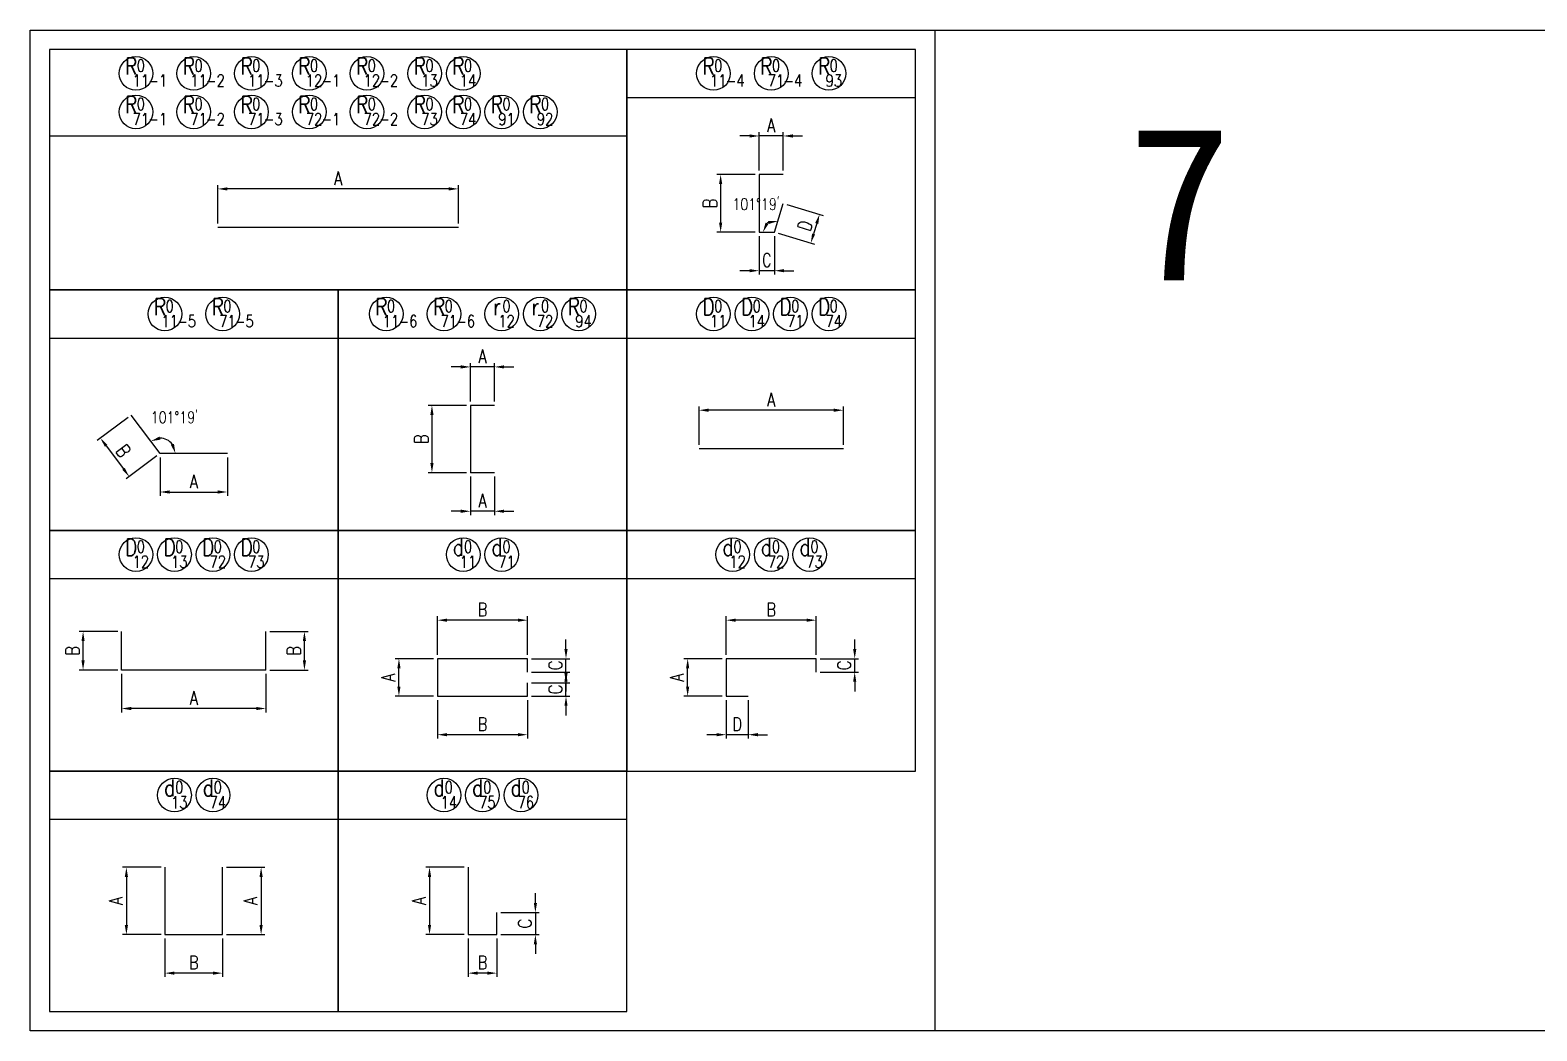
# Model space of a CAD drawing. Header units: millimetres. Extents: x -41433 to 131500, y -94900 to 39745.
# Drawn here: x 0 to 7828, y -14700 to -9500 of the extents above; entities that cross this region are included whole.
import ezdxf
from ezdxf.enums import TextEntityAlignment as Align

# ---------------------------------------------------------------- set-up
doc = ezdxf.new("R2010")
doc.units = ezdxf.units.MM
doc.header["$LTSCALE"] = 160
doc.header["$MEASUREMENT"] = 0
doc.layers.get('DEFPOINTS').update_dxf_attribs({"color": 53, "linetype": 'CONTINUOUS'})
for name, color, linetype in [('DIM', 6, 'CONTINUOUS'), ('DIM-L', 6, 'CONTINUOUS'), ('TEKKIN-C', 3, 'CONTINUOUS'), ('TEKKIN-S', 3, 'CONTINUOUS'), ('TEXT', 4, 'CONTINUOUS')]:
    doc.layers.add(name, color=color, linetype=linetype)
doc.styles.add('DIM-TEXT', font='ROMANS', dxfattribs={"width": 0.8, "bigfont": 'EXTFONT'})
doc.styles.add('MSゴシック', font='')
doc.styles.add('romans', font='romans.shx', dxfattribs={"bigfont": 'extfont.shx'})
doc.styles.get('MSゴシック').set_extended_font_data('MS Gothic')
doc.dimstyles.new('DIM20', dxfattribs={"dimscale": 20, "dimtxt": 3.5, "dimasz": 2.5, "dimexe": 1, "dimexo": 1, "dimgap": 1, "dimtad": 3, "dimdec": 1, "dimrnd": 1, "dimdsep": 46, "dimtxsty": 'DIM-TEXT', "dimcen": 0, "dimclrt": 4, "dimaunit": 1, "dimadec": 3, "dimazin": 2, "dimtfac": 1, "dimtdec": 1, "dimtix": 1, "dimtmove": 2, "dimatfit": 3, "dimfxl": 1, "dimtolj": 1, "dimtzin": 0, "dimlwd": -1, "dimlwe": -1, "dimarcsym": 0})

# ---------------------------------------------------------------- blocks, each defined once
blk = doc.blocks.new('*D1518')
at = {"layer": 'DEFPOINTS', "color": 0, "ltscale": 0.5, "transparency": 16777216}
for p in [(3475, -11475), (3475, -11675), (4225, -11675)]:
    blk.add_point(p, dxfattribs=at)
at = {"layer": 'DIM', "color": 0, "ltscale": 0.5, "transparency": 16777216}
for p, q in [((3475, -11655), (3475, -11455)), ((4175, -11475), (3525, -11475)), ((4225, -11655), (4225, -11455))]:
    blk.add_line(p, q, dxfattribs=at)
for points in [[(3525, -11466.7), (3525, -11483.3), (3475, -11475)], [(4175, -11466.7), (4175, -11483.3), (4225, -11475)]]:
    blk.add_solid(points, dxfattribs=at)
at = {"layer": 'DIM', "color": 4, "ltscale": 0.5, "transparency": 16777216, "insert": (3850, -11420), "char_height": 70, "attachment_point": 5, "style": 'DIM-TEXT'}
blk.add_mtext('\\A1;A', dxfattribs=at)
blk = doc.blocks.new('*D1519')
at = {"layer": 'DEFPOINTS', "color": 0, "ltscale": 0.5, "transparency": 16777216}
for p in [(3416, -12766), (3616, -12766), (3616, -12961)]:
    blk.add_point(p, dxfattribs=at)
at = {"layer": 'DIM', "color": 0, "ltscale": 0.5, "transparency": 16777216}
for p, q in [((3596, -12766), (3396, -12766)), ((3416, -12911), (3416, -12816)), ((3596, -12961), (3396, -12961))]:
    blk.add_line(p, q, dxfattribs=at)
for points in [[(3407.7, -12816), (3424.3, -12816), (3416, -12766)], [(3407.7, -12911), (3424.3, -12911), (3416, -12961)]]:
    blk.add_solid(points, dxfattribs=at)
at = {"layer": 'DIM', "color": 4, "ltscale": 0.5, "transparency": 16777216, "insert": (3361, -12863.5), "char_height": 70, "attachment_point": 5, "rotation": 90, "style": 'DIM-TEXT'}
blk.add_mtext('\\A1;A', dxfattribs=at)
blk = doc.blocks.new('*D1520')
at = {"layer": 'DEFPOINTS', "color": 0, "ltscale": 0.5, "transparency": 16777216}
for p in [(3616, -12566), (3616, -12766), (4084, -12766)]:
    blk.add_point(p, dxfattribs=at)
at = {"layer": 'DIM', "color": 0, "ltscale": 0.5, "transparency": 16777216}
for p, q in [((3616, -12746), (3616, -12546)), ((4034, -12566), (3666, -12566)), ((4084, -12746), (4084, -12546))]:
    blk.add_line(p, q, dxfattribs=at)
for points in [[(3666, -12557.7), (3666, -12574.3), (3616, -12566)], [(4034, -12557.7), (4034, -12574.3), (4084, -12566)]]:
    blk.add_solid(points, dxfattribs=at)
at = {"layer": 'DIM', "color": 4, "ltscale": 0.5, "transparency": 16777216, "insert": (3850, -12511), "char_height": 70, "attachment_point": 5, "style": 'DIM-TEXT'}
blk.add_mtext('\\A1;B', dxfattribs=at)
blk = doc.blocks.new('*D1521')
at = {"layer": 'DEFPOINTS', "color": 0, "ltscale": 0.5, "transparency": 16777216}
for p in [(3616, -12961), (3730.8, -12961), (3616, -13161)]:
    blk.add_point(p, dxfattribs=at)
at = {"layer": 'DIM', "color": 0, "ltscale": 0.5, "transparency": 16777216}
for p, q in [((3616, -12981), (3616, -13181)), ((3730.8, -12981), (3730.8, -13181)), ((3566, -13161), (3516, -13161)), ((3730.8, -13161), (3616, -13161)), ((3780.8, -13161), (3830.8, -13161))]:
    blk.add_line(p, q, dxfattribs=at)
for points in [[(3566, -13152.7), (3566, -13169.3), (3616, -13161)], [(3780.8, -13152.7), (3780.8, -13169.3), (3730.8, -13161)]]:
    blk.add_solid(points, dxfattribs=at)
at = {"layer": 'DIM', "color": 4, "ltscale": 0.5, "transparency": 16777216, "insert": (3673.4, -13106), "char_height": 70, "attachment_point": 5, "style": 'DIM-TEXT'}
blk.add_mtext('\\A1;D', dxfattribs=at)
blk = doc.blocks.new('*D1522')
at = {"layer": 'DEFPOINTS', "color": 0, "ltscale": 0.5, "transparency": 16777216}
for p in [(975, -10325), (975, -10525), (2225, -10525)]:
    blk.add_point(p, dxfattribs=at)
at = {"layer": 'DIM', "color": 0, "ltscale": 0.5, "transparency": 16777216}
for p, q in [((975, -10505), (975, -10305)), ((2175, -10325), (1025, -10325)), ((2225, -10505), (2225, -10305))]:
    blk.add_line(p, q, dxfattribs=at)
for points in [[(1025, -10316.7), (1025, -10333.3), (975, -10325)], [(2175, -10316.7), (2175, -10333.3), (2225, -10325)]]:
    blk.add_solid(points, dxfattribs=at)
at = {"layer": 'DIM', "color": 4, "ltscale": 0.5, "transparency": 16777216, "insert": (1600, -10270), "char_height": 70, "attachment_point": 5, "style": 'DIM-TEXT'}
blk.add_mtext('\\A1;A', dxfattribs=at)
blk = doc.blocks.new('*D1523')
at = {"layer": 'DEFPOINTS', "color": 0, "transparency": 16777216}
for p in [(3912.5, -10400), (3867.2, -10550), (4055.9, -10607)]:
    blk.add_point(p, dxfattribs=at)
at = {"layer": 'DIM', "color": 0, "transparency": 16777216}
for p, q in [((3931.6, -10405.8), (4120.3, -10462.7)), ((3886.4, -10555.8), (4075, -10612.7)), ((4086.7, -10504.8), (4070.3, -10559.1))]:
    blk.add_line(p, q, dxfattribs=at)
for points in [[(4078.8, -10502.4), (4094.7, -10507.2), (4101.2, -10457)], [(4062.4, -10556.7), (4078.3, -10561.5), (4055.9, -10607)]]:
    blk.add_solid(points, dxfattribs=at)
at = {"layer": 'DIM', "color": 4, "transparency": 16777216, "insert": (4025.9, -10516.1), "char_height": 70, "attachment_point": 5, "rotation": 73.20147, "style": 'DIM-TEXT'}
blk.add_mtext('\\A1;D', dxfattribs=at)
blk = doc.blocks.new('*D1524')
at = {"layer": 'DEFPOINTS', "color": 0, "transparency": 16777216}
for p in [(3787.5, -10550), (3867.2, -10550), (3787.5, -10750)]:
    blk.add_point(p, dxfattribs=at)
at = {"layer": 'DIM', "color": 0, "transparency": 16777216}
for p, q in [((3787.5, -10570), (3787.5, -10770)), ((3867.2, -10570), (3867.2, -10770)), ((3737.5, -10750), (3687.5, -10750)), ((3867.2, -10750), (3787.5, -10750)), ((3917.2, -10750), (3967.2, -10750))]:
    blk.add_line(p, q, dxfattribs=at)
for points in [[(3737.5, -10741.7), (3737.5, -10758.3), (3787.5, -10750)], [(3917.2, -10741.7), (3917.2, -10758.3), (3867.2, -10750)]]:
    blk.add_solid(points, dxfattribs=at)
at = {"layer": 'DIM', "color": 4, "transparency": 16777216, "insert": (3827.4, -10695), "char_height": 70, "attachment_point": 5, "style": 'DIM-TEXT'}
blk.add_mtext('\\A1;C', dxfattribs=at)
blk = doc.blocks.new('*D1525')
at = {"layer": 'DEFPOINTS', "color": 0, "transparency": 16777216}
for p in [(3787.5, -10250), (3587.5, -10550), (3787.5, -10550)]:
    blk.add_point(p, dxfattribs=at)
at = {"layer": 'DIM', "color": 0, "transparency": 16777216}
for p, q in [((3767.5, -10250), (3567.5, -10250)), ((3587.5, -10300), (3587.5, -10500)), ((3767.5, -10550), (3567.5, -10550))]:
    blk.add_line(p, q, dxfattribs=at)
for points in [[(3579.2, -10300), (3595.8, -10300), (3587.5, -10250)], [(3579.2, -10500), (3595.8, -10500), (3587.5, -10550)]]:
    blk.add_solid(points, dxfattribs=at)
at = {"layer": 'DIM', "color": 4, "transparency": 16777216, "insert": (3532.5, -10400), "char_height": 70, "attachment_point": 5, "rotation": 90, "style": 'DIM-TEXT'}
blk.add_mtext('\\A1;B', dxfattribs=at)
blk = doc.blocks.new('*D1526')
at = {"layer": 'DEFPOINTS', "color": 0, "transparency": 16777216}
for p in [(3787.5, -10050), (3787.5, -10250), (3912.5, -10250)]:
    blk.add_point(p, dxfattribs=at)
at = {"layer": 'DIM', "color": 0, "transparency": 16777216}
for p, q in [((3737.5, -10050), (3687.5, -10050)), ((3787.5, -10230), (3787.5, -10030)), ((3912.5, -10050), (3787.5, -10050)), ((3912.5, -10230), (3912.5, -10030)), ((3962.5, -10050), (4012.5, -10050))]:
    blk.add_line(p, q, dxfattribs=at)
for points in [[(3737.5, -10041.7), (3737.5, -10058.3), (3787.5, -10050)], [(3962.5, -10041.7), (3962.5, -10058.3), (3912.5, -10050)]]:
    blk.add_solid(points, dxfattribs=at)
at = {"layer": 'DIM', "color": 4, "transparency": 16777216, "insert": (3850, -9995), "char_height": 70, "attachment_point": 5, "style": 'DIM-TEXT'}
blk.add_mtext('\\A1;A', dxfattribs=at)
blk = doc.blocks.new('*D1527')
at = {"layer": 'DEFPOINTS', "color": 0, "transparency": 16777216}
for p in [(525, -11500), (675, -11700), (515, -11820)]:
    blk.add_point(p, dxfattribs=at)
at = {"layer": 'DIM', "color": 0, "transparency": 16777216}
for p, q in [((509, -11512), (349, -11632)), ((395, -11660), (485, -11780)), ((659, -11712), (499, -11832))]:
    blk.add_line(p, q, dxfattribs=at)
for points in [[(401.7, -11655), (388.3, -11665), (365, -11620)], [(491.7, -11775), (478.3, -11785), (515, -11820)]]:
    blk.add_solid(points, dxfattribs=at)
at = {"layer": 'DIM', "color": 4, "transparency": 16777216, "insert": (484, -11687), "char_height": 70, "attachment_point": 5, "rotation": 306.8699, "style": 'DIM-TEXT'}
blk.add_mtext('\\A1;B', dxfattribs=at)
blk = doc.blocks.new('*D1528')
at = {"layer": 'DEFPOINTS', "color": 0, "transparency": 16777216}
for p in [(675, -11700), (1025, -11700), (1025, -11900)]:
    blk.add_point(p, dxfattribs=at)
at = {"layer": 'DIM', "color": 0, "transparency": 16777216}
for p, q in [((675, -11720), (675, -11920)), ((1025, -11720), (1025, -11920)), ((725, -11900), (975, -11900))]:
    blk.add_line(p, q, dxfattribs=at)
for points in [[(725, -11891.7), (725, -11908.3), (675, -11900)], [(975, -11891.7), (975, -11908.3), (1025, -11900)]]:
    blk.add_solid(points, dxfattribs=at)
at = {"layer": 'DIM', "color": 4, "transparency": 16777216, "insert": (850, -11845), "char_height": 70, "attachment_point": 5, "style": 'DIM-TEXT'}
blk.add_mtext('\\A1;A', dxfattribs=at)
blk = doc.blocks.new('*D1529')
at = {"layer": 'DEFPOINTS', "color": 0, "transparency": 16777216}
for p in [(2287.5, -11450), (2087.5, -11800), (2287.5, -11800)]:
    blk.add_point(p, dxfattribs=at)
at = {"layer": 'DIM', "color": 0, "transparency": 16777216}
for p, q in [((2267.5, -11450), (2067.5, -11450)), ((2087.5, -11500), (2087.5, -11750)), ((2267.5, -11800), (2067.5, -11800))]:
    blk.add_line(p, q, dxfattribs=at)
for points in [[(2079.2, -11500), (2095.8, -11500), (2087.5, -11450)], [(2079.2, -11750), (2095.8, -11750), (2087.5, -11800)]]:
    blk.add_solid(points, dxfattribs=at)
at = {"layer": 'DIM', "color": 4, "transparency": 16777216, "insert": (2032.5, -11625), "char_height": 70, "attachment_point": 5, "rotation": 90, "style": 'DIM-TEXT'}
blk.add_mtext('\\A1;B', dxfattribs=at)
blk = doc.blocks.new('*D1530')
at = {"layer": 'DEFPOINTS', "color": 0, "transparency": 16777216}
for p in [(2287.5, -11250), (2287.5, -11450), (2412.5, -11450)]:
    blk.add_point(p, dxfattribs=at)
at = {"layer": 'DIM', "color": 0, "transparency": 16777216}
for p, q in [((2237.5, -11250), (2187.5, -11250)), ((2287.5, -11430), (2287.5, -11230)), ((2412.5, -11250), (2287.5, -11250)), ((2412.5, -11430), (2412.5, -11230)), ((2462.5, -11250), (2512.5, -11250))]:
    blk.add_line(p, q, dxfattribs=at)
for points in [[(2237.5, -11241.7), (2237.5, -11258.3), (2287.5, -11250)], [(2462.5, -11241.7), (2462.5, -11258.3), (2412.5, -11250)]]:
    blk.add_solid(points, dxfattribs=at)
at = {"layer": 'DIM', "color": 4, "transparency": 16777216, "insert": (2350, -11195), "char_height": 70, "attachment_point": 5, "style": 'DIM-TEXT'}
blk.add_mtext('\\A1;A', dxfattribs=at)
blk = doc.blocks.new('*D1531')
at = {"layer": 'DEFPOINTS', "color": 0, "transparency": 16777216}
for p in [(2287.5, -11800), (2412.5, -11800), (2287.5, -12000)]:
    blk.add_point(p, dxfattribs=at)
at = {"layer": 'DIM', "color": 0, "transparency": 16777216}
for p, q in [((2287.5, -11820), (2287.5, -12020)), ((2412.5, -11820), (2412.5, -12020)), ((2237.5, -12000), (2187.5, -12000)), ((2412.5, -12000), (2287.5, -12000)), ((2462.5, -12000), (2512.5, -12000))]:
    blk.add_line(p, q, dxfattribs=at)
for points in [[(2237.5, -11991.7), (2237.5, -12008.3), (2287.5, -12000)], [(2462.5, -11991.7), (2462.5, -12008.3), (2412.5, -12000)]]:
    blk.add_solid(points, dxfattribs=at)
at = {"layer": 'DIM', "color": 4, "transparency": 16777216, "insert": (2350, -11945), "char_height": 70, "attachment_point": 5, "style": 'DIM-TEXT'}
blk.add_mtext('\\A1;A', dxfattribs=at)
blk = doc.blocks.new('*D1532')
at = {"layer": 'DEFPOINTS', "color": 0, "ltscale": 0.5, "transparency": 16777216}
for p in [(475, -12825), (1225, -12825), (475, -13025)]:
    blk.add_point(p, dxfattribs=at)
at = {"layer": 'DIM', "color": 0, "ltscale": 0.5, "transparency": 16777216}
for p, q in [((475, -12845), (475, -13045)), ((1225, -12845), (1225, -13045)), ((1175, -13025), (525, -13025))]:
    blk.add_line(p, q, dxfattribs=at)
for points in [[(525, -13016.7), (525, -13033.3), (475, -13025)], [(1175, -13016.7), (1175, -13033.3), (1225, -13025)]]:
    blk.add_solid(points, dxfattribs=at)
at = {"layer": 'DIM', "color": 4, "ltscale": 0.5, "transparency": 16777216, "insert": (850, -12970), "char_height": 70, "attachment_point": 5, "style": 'DIM-TEXT'}
blk.add_mtext('\\A1;A', dxfattribs=at)
blk = doc.blocks.new('*D1533')
at = {"layer": 'DEFPOINTS', "color": 0, "transparency": 16777216}
for p in [(275, -12625), (475, -12625), (475, -12825)]:
    blk.add_point(p, dxfattribs=at)
at = {"layer": 'DIM', "color": 0, "transparency": 16777216}
for p, q in [((455, -12625), (255, -12625)), ((275, -12775), (275, -12675)), ((455, -12825), (255, -12825))]:
    blk.add_line(p, q, dxfattribs=at)
for points in [[(266.7, -12675), (283.3, -12675), (275, -12625)], [(266.7, -12775), (283.3, -12775), (275, -12825)]]:
    blk.add_solid(points, dxfattribs=at)
at = {"layer": 'DIM', "color": 4, "transparency": 16777216, "insert": (220, -12725), "char_height": 70, "attachment_point": 5, "rotation": 90, "style": 'DIM-TEXT'}
blk.add_mtext('\\A1;B', dxfattribs=at)
blk = doc.blocks.new('*D1534')
at = {"layer": 'DEFPOINTS', "color": 0, "transparency": 16777216}
for p in [(1225, -12625), (1425, -12625), (1225, -12825)]:
    blk.add_point(p, dxfattribs=at)
at = {"layer": 'DIM', "color": 0, "transparency": 16777216}
for p, q in [((1245, -12625), (1445, -12625)), ((1425, -12775), (1425, -12675)), ((1245, -12825), (1445, -12825))]:
    blk.add_line(p, q, dxfattribs=at)
for points in [[(1416.7, -12675), (1433.3, -12675), (1425, -12625)], [(1416.7, -12775), (1433.3, -12775), (1425, -12825)]]:
    blk.add_solid(points, dxfattribs=at)
at = {"layer": 'DIM', "color": 4, "transparency": 16777216, "insert": (1370, -12725), "char_height": 70, "attachment_point": 5, "rotation": 90, "style": 'DIM-TEXT'}
blk.add_mtext('\\A1;B', dxfattribs=at)
blk = doc.blocks.new('*D1535')
at = {"layer": 'DEFPOINTS', "color": 0, "ltscale": 0.5, "transparency": 16777216}
for p in [(700, -14200), (1000, -14200), (700, -14400)]:
    blk.add_point(p, dxfattribs=at)
at = {"layer": 'DIM', "color": 0, "ltscale": 0.5, "transparency": 16777216}
for p, q in [((700, -14220), (700, -14420)), ((1000, -14220), (1000, -14420)), ((950, -14400), (750, -14400))]:
    blk.add_line(p, q, dxfattribs=at)
for points in [[(750, -14391.7), (750, -14408.3), (700, -14400)], [(950, -14391.7), (950, -14408.3), (1000, -14400)]]:
    blk.add_solid(points, dxfattribs=at)
at = {"layer": 'DIM', "color": 4, "ltscale": 0.5, "transparency": 16777216, "insert": (850, -14345), "char_height": 70, "attachment_point": 5, "style": 'DIM-TEXT'}
blk.add_mtext('\\A1;B', dxfattribs=at)
blk = doc.blocks.new('*D1536')
at = {"layer": 'DEFPOINTS', "color": 0, "ltscale": 0.5, "transparency": 16777216}
for p in [(700, -13850), (500, -14200), (700, -14200)]:
    blk.add_point(p, dxfattribs=at)
at = {"layer": 'DIM', "color": 0, "ltscale": 0.5, "transparency": 16777216}
for p, q in [((680, -13850), (480, -13850)), ((500, -13900), (500, -14150)), ((680, -14200), (480, -14200))]:
    blk.add_line(p, q, dxfattribs=at)
for points in [[(491.7, -13900), (508.3, -13900), (500, -13850)], [(491.7, -14150), (508.3, -14150), (500, -14200)]]:
    blk.add_solid(points, dxfattribs=at)
at = {"layer": 'DIM', "color": 4, "ltscale": 0.5, "transparency": 16777216, "insert": (445, -14025), "char_height": 70, "attachment_point": 5, "rotation": 90, "style": 'DIM-TEXT'}
blk.add_mtext('\\A1;A', dxfattribs=at)
blk = doc.blocks.new('*D1537')
at = {"layer": 'DEFPOINTS', "color": 0, "ltscale": 0.5, "transparency": 16777216}
for p in [(1000, -13850), (1000, -14200), (1200, -14200)]:
    blk.add_point(p, dxfattribs=at)
at = {"layer": 'DIM', "color": 0, "ltscale": 0.5, "transparency": 16777216}
for p, q in [((1020, -13850), (1220, -13850)), ((1200, -13900), (1200, -14150)), ((1020, -14200), (1220, -14200))]:
    blk.add_line(p, q, dxfattribs=at)
for points in [[(1191.7, -13900), (1208.3, -13900), (1200, -13850)], [(1191.7, -14150), (1208.3, -14150), (1200, -14200)]]:
    blk.add_solid(points, dxfattribs=at)
at = {"layer": 'DIM', "color": 4, "ltscale": 0.5, "transparency": 16777216, "insert": (1145, -14025), "char_height": 70, "attachment_point": 5, "rotation": 90, "style": 'DIM-TEXT'}
blk.add_mtext('\\A1;A', dxfattribs=at)
blk = doc.blocks.new('*D1538')
at = {"layer": 'DEFPOINTS', "color": 0, "ltscale": 0.5, "transparency": 16777216}
for p in [(2275, -14200), (2425, -14200), (2275, -14400)]:
    blk.add_point(p, dxfattribs=at)
at = {"layer": 'DIM', "color": 0, "ltscale": 0.5, "transparency": 16777216}
for p, q in [((2275, -14220), (2275, -14420)), ((2425, -14220), (2425, -14420)), ((2375, -14400), (2325, -14400))]:
    blk.add_line(p, q, dxfattribs=at)
for points in [[(2325, -14391.7), (2325, -14408.3), (2275, -14400)], [(2375, -14391.7), (2375, -14408.3), (2425, -14400)]]:
    blk.add_solid(points, dxfattribs=at)
at = {"layer": 'DIM', "color": 4, "ltscale": 0.5, "transparency": 16777216, "insert": (2350, -14345), "char_height": 70, "attachment_point": 5, "style": 'DIM-TEXT'}
blk.add_mtext('\\A1;B', dxfattribs=at)
blk = doc.blocks.new('*D1539')
at = {"layer": 'DEFPOINTS', "color": 0, "ltscale": 0.5, "transparency": 16777216}
for p in [(2275, -13850), (2075, -14200), (2275, -14200)]:
    blk.add_point(p, dxfattribs=at)
at = {"layer": 'DIM', "color": 0, "ltscale": 0.5, "transparency": 16777216}
for p, q in [((2255, -13850), (2055, -13850)), ((2075, -13900), (2075, -14150)), ((2255, -14200), (2055, -14200))]:
    blk.add_line(p, q, dxfattribs=at)
for points in [[(2066.7, -13900), (2083.3, -13900), (2075, -13850)], [(2066.7, -14150), (2083.3, -14150), (2075, -14200)]]:
    blk.add_solid(points, dxfattribs=at)
at = {"layer": 'DIM', "color": 4, "ltscale": 0.5, "transparency": 16777216, "insert": (2020, -14025), "char_height": 70, "attachment_point": 5, "rotation": 90, "style": 'DIM-TEXT'}
blk.add_mtext('\\A1;A', dxfattribs=at)
blk = doc.blocks.new('*D1540')
at = {"layer": 'DEFPOINTS', "color": 0, "ltscale": 0.5, "transparency": 16777216}
for p in [(2425, -14085.2), (2425, -14200), (2625, -14200)]:
    blk.add_point(p, dxfattribs=at)
at = {"layer": 'DIM', "color": 0, "ltscale": 0.5, "transparency": 16777216}
for p, q in [((2625, -14035.2), (2625, -13985.2)), ((2445, -14085.2), (2645, -14085.2)), ((2625, -14085.2), (2625, -14200)), ((2445, -14200), (2645, -14200)), ((2625, -14250), (2625, -14300))]:
    blk.add_line(p, q, dxfattribs=at)
for points in [[(2616.7, -14035.2), (2633.3, -14035.2), (2625, -14085.2)], [(2616.7, -14250), (2633.3, -14250), (2625, -14200)]]:
    blk.add_solid(points, dxfattribs=at)
at = {"layer": 'DIM', "color": 4, "ltscale": 0.5, "transparency": 16777216, "insert": (2570, -14142.6), "char_height": 70, "attachment_point": 5, "rotation": 90, "style": 'DIM-TEXT'}
blk.add_mtext('\\A1;C', dxfattribs=at)
blk = doc.blocks.new('*D1541')
at = {"layer": 'DEFPOINTS', "color": 0, "ltscale": 0.5, "transparency": 16777216}
for p in [(1916, -12766), (2116, -12766), (2116, -12961)]:
    blk.add_point(p, dxfattribs=at)
at = {"layer": 'DIM', "color": 0, "ltscale": 0.5, "transparency": 16777216}
for p, q in [((2096, -12766), (1896, -12766)), ((1916, -12911), (1916, -12816)), ((2096, -12961), (1896, -12961))]:
    blk.add_line(p, q, dxfattribs=at)
for points in [[(1907.7, -12816), (1924.3, -12816), (1916, -12766)], [(1907.7, -12911), (1924.3, -12911), (1916, -12961)]]:
    blk.add_solid(points, dxfattribs=at)
at = {"layer": 'DIM', "color": 4, "ltscale": 0.5, "transparency": 16777216, "insert": (1861, -12863.5), "char_height": 70, "attachment_point": 5, "rotation": 90, "style": 'DIM-TEXT'}
blk.add_mtext('\\A1;A', dxfattribs=at)
blk = doc.blocks.new('*D1542')
at = {"layer": 'DEFPOINTS', "color": 0, "ltscale": 0.5, "transparency": 16777216}
for p in [(2116, -12566), (2116, -12766), (2584, -12766)]:
    blk.add_point(p, dxfattribs=at)
at = {"layer": 'DIM', "color": 0, "ltscale": 0.5, "transparency": 16777216}
for p, q in [((2116, -12746), (2116, -12546)), ((2534, -12566), (2166, -12566)), ((2584, -12746), (2584, -12546))]:
    blk.add_line(p, q, dxfattribs=at)
for points in [[(2166, -12557.7), (2166, -12574.3), (2116, -12566)], [(2534, -12557.7), (2534, -12574.3), (2584, -12566)]]:
    blk.add_solid(points, dxfattribs=at)
at = {"layer": 'DIM', "color": 4, "ltscale": 0.5, "transparency": 16777216, "insert": (2350, -12511), "char_height": 70, "attachment_point": 5, "style": 'DIM-TEXT'}
blk.add_mtext('\\A1;B', dxfattribs=at)
blk = doc.blocks.new('*D1543')
at = {"layer": 'DEFPOINTS', "color": 0, "ltscale": 0.5, "transparency": 16777216}
for p in [(2116, -12961), (2584, -12961), (2116, -13161)]:
    blk.add_point(p, dxfattribs=at)
at = {"layer": 'DIM', "color": 0, "ltscale": 0.5, "transparency": 16777216}
for p, q in [((2116, -12981), (2116, -13181)), ((2584, -12981), (2584, -13181)), ((2534, -13161), (2166, -13161))]:
    blk.add_line(p, q, dxfattribs=at)
for points in [[(2166, -13152.7), (2166, -13169.3), (2116, -13161)], [(2534, -13152.7), (2534, -13169.3), (2584, -13161)]]:
    blk.add_solid(points, dxfattribs=at)
at = {"layer": 'DIM', "color": 4, "ltscale": 0.5, "transparency": 16777216, "insert": (2350, -13106), "char_height": 70, "attachment_point": 5, "style": 'DIM-TEXT'}
blk.add_mtext('\\A1;B', dxfattribs=at)
blk = doc.blocks.new('*D1544')
at = {"layer": 'DEFPOINTS', "color": 0, "ltscale": 0.5, "transparency": 16777216}
for p in [(2584, -12766), (2584, -12836), (2784, -12766)]:
    blk.add_point(p, dxfattribs=at)
at = {"layer": 'DIM', "color": 0, "ltscale": 0.5, "transparency": 16777216}
for p, q in [((2784, -12716), (2784, -12666)), ((2604, -12766), (2804, -12766)), ((2604, -12836), (2804, -12836)), ((2784, -12836), (2784, -12766)), ((2784, -12886), (2784, -12936))]:
    blk.add_line(p, q, dxfattribs=at)
for points in [[(2775.7, -12716), (2792.3, -12716), (2784, -12766)], [(2775.7, -12886), (2792.3, -12886), (2784, -12836)]]:
    blk.add_solid(points, dxfattribs=at)
at = {"layer": 'DIM', "color": 4, "ltscale": 0.5, "transparency": 16777216, "insert": (2729, -12801), "char_height": 70, "attachment_point": 5, "rotation": 90, "style": 'DIM-TEXT'}
blk.add_mtext('\\A1;C', dxfattribs=at)
blk = doc.blocks.new('*D1545')
at = {"layer": 'DEFPOINTS', "color": 0, "ltscale": 0.5, "transparency": 16777216}
for p in [(2584, -12891), (2784, -12891), (2584, -12961)]:
    blk.add_point(p, dxfattribs=at)
at = {"layer": 'DIM', "color": 0, "ltscale": 0.5, "transparency": 16777216}
for p, q in [((2784, -12841), (2784, -12791)), ((2604, -12891), (2804, -12891)), ((2784, -12961), (2784, -12891)), ((2604, -12961), (2804, -12961)), ((2784, -13011), (2784, -13061))]:
    blk.add_line(p, q, dxfattribs=at)
for points in [[(2775.7, -12841), (2792.3, -12841), (2784, -12891)], [(2775.7, -13011), (2792.3, -13011), (2784, -12961)]]:
    blk.add_solid(points, dxfattribs=at)
at = {"layer": 'DIM', "color": 4, "ltscale": 0.5, "transparency": 16777216, "insert": (2729, -12926), "char_height": 70, "attachment_point": 5, "rotation": 90, "style": 'DIM-TEXT'}
blk.add_mtext('\\A1;C', dxfattribs=at)
blk = doc.blocks.new('*D1546')
at = {"layer": 'DEFPOINTS', "color": 0, "ltscale": 0.5, "transparency": 16777216}
for p in [(4084, -12766), (4084, -12836), (4284, -12766)]:
    blk.add_point(p, dxfattribs=at)
at = {"layer": 'DIM', "color": 0, "ltscale": 0.5, "transparency": 16777216}
for p, q in [((4284, -12716), (4284, -12666)), ((4104, -12766), (4304, -12766)), ((4104, -12836), (4304, -12836)), ((4284, -12836), (4284, -12766)), ((4284, -12886), (4284, -12936))]:
    blk.add_line(p, q, dxfattribs=at)
for points in [[(4275.7, -12716), (4292.3, -12716), (4284, -12766)], [(4275.7, -12886), (4292.3, -12886), (4284, -12836)]]:
    blk.add_solid(points, dxfattribs=at)
at = {"layer": 'DIM', "color": 4, "ltscale": 0.5, "transparency": 16777216, "insert": (4229, -12801), "char_height": 70, "attachment_point": 5, "rotation": 90, "style": 'DIM-TEXT'}
blk.add_mtext('\\A1;C', dxfattribs=at)
blk = doc.blocks.new('*D1547')
at = {"layer": 'DEFPOINTS', "color": 0, "transparency": 16777216}
for p in [(3912.5, -10400), (3787.2, -10550), (3818.4, -10515.1), (3867.2, -10550), (3867.2, -10550)]:
    blk.add_point(p, dxfattribs=at)
at = {"layer": 'DIM', "color": 0, "transparency": 16777216}
blk.add_arc((3867.2, -10550), 60, 122.45011, 130.75136, dxfattribs=at)
for points in [[(3835.6, -10508), (3820.5, -10501.1), (3807.2, -10550)], [(3833.9, -10491.1), (3836.2, -10507.6), (3884.6, -10492.6)]]:
    blk.add_solid(points, dxfattribs=at)
at = {"layer": 'DIM', "color": 4, "transparency": 16777216, "insert": (3770.7, -10404.2), "char_height": 60, "attachment_point": 5, "style": 'DIM-TEXT'}
blk.add_mtext('\\A1;101°19’', dxfattribs=at)
blk = doc.blocks.new('*D1548')
at = {"layer": 'DEFPOINTS', "color": 0, "transparency": 16777216}
for p in [(525, -11500), (734.2, -11646.2), (675, -11700), (675, -11700), (1025, -11700)]:
    blk.add_point(p, dxfattribs=at)
at = {"layer": 'DIM', "color": 0, "transparency": 16777216}
blk.add_arc((675, -11700), 80, 36.41991, 90.44998, dxfattribs=at)
for points in [[(677, -11627.9), (671.7, -11612.1), (627, -11636)], [(747.3, -11649.9), (731.5, -11655.1), (755, -11700)]]:
    blk.add_solid(points, dxfattribs=at)
at = {"layer": 'DIM', "color": 4, "transparency": 16777216, "insert": (748.9, -11512.1), "char_height": 60, "attachment_point": 5, "style": 'DIM-TEXT'}
blk.add_mtext('\\A1;101°19’', dxfattribs=at)

msp = doc.modelspace()

# ---------------------------------------------------------------- linework, layer by layer
at = {"layer": 'DEFPOINTS', "ltscale": 0.5, "flags": 128}
for points in [[(4700, -9500), (4700, -14700), (0, -14700), (0, -9500)], [(0, -9500), (17200, -9500), (17200, -14700), (0, -14700)]]:
    msp.add_lwpolyline(points, close=True, dxfattribs=at)
at = {"layer": 'DIM-L', "ltscale": 0.5}
for p, q in [((3100, -9850), (4600, -9850)), ((100, -10050), (3100, -10050)), ((100, -11100), (1600, -11100)), ((1600, -11100), (3100, -11100)), ((3100, -11100), (4600, -11100)), ((100, -12350), (1600, -12350)), ((1600, -12350), (3100, -12350)), ((3100, -12350), (4600, -12350)), ((100, -13600), (1600, -13600)), ((1600, -13600), (3100, -13600))]:
    msp.add_line(p, q, dxfattribs=at)
at = {"layer": 'DIM-L', "ltscale": 0.5, "flags": 128}
for points in [[(3100, -10850), (3100, -9600), (100, -9600), (100, -10850)], [(4600, -10850), (4600, -9600), (3100, -9600), (3100, -10850)], [(1600, -12100), (1600, -10850), (100, -10850), (100, -12100)], [(3100, -12100), (3100, -10850), (1600, -10850), (1600, -12100)], [(4600, -12100), (4600, -10850), (3100, -10850), (3100, -12100)], [(1600, -13350), (1600, -12100), (100, -12100), (100, -13350)], [(3100, -13350), (3100, -12100), (1600, -12100), (1600, -13350)], [(4600, -13350), (4600, -12100), (3100, -12100), (3100, -13350)], [(1600, -14600), (1600, -13350), (100, -13350), (100, -14600)], [(3100, -14600), (3100, -13350), (1600, -13350), (1600, -14600)]]:
    msp.add_lwpolyline(points, close=True, dxfattribs=at)
at = {"layer": 'DIM-L', "ltscale": 0.5}
for centre in [(550, -9725), (850, -9725), (1150, -9725), (1450, -9725), (1750, -9725), (2050, -9725), (2250, -9725), (3550, -9725), (3850, -9725), (4150, -9725), (550, -9925), (850, -9925), (1150, -9925), (1450, -9925), (1750, -9925), (2050, -9925), (2250, -9925), (2450, -9925), (2650, -9925), (700, -10975), (1000, -10975), (1850, -10975), (2150, -10975), (2450, -10975), (2650, -10975), (2850, -10975), (3550, -10975), (3750, -10975), (3950, -10975), (4150, -10975), (550, -12225), (750, -12225), (950, -12225), (1150, -12225), (2250, -12225), (2450, -12225), (3650, -12225), (3850, -12225), (4050, -12225), (750, -13475), (950, -13475), (2150, -13475), (2350, -13475), (2550, -13475)]:
    msp.add_circle(centre, 87.5, dxfattribs=at)
at = {"layer": 'TEKKIN-C', "ltscale": 0.5}
for p, q in [((3912.5, -10250), (3787.5, -10250)), ((3787.5, -10250), (3787.5, -10550)), ((3867.22, -10550), (3912.5, -10400)), ((2225, -10525), (975, -10525)), ((3787.5, -10550), (3867.22, -10550)), ((675, -11700), (525, -11500)), ((2412.5, -11450), (2287.5, -11450)), ((2287.5, -11450), (2287.5, -11800)), ((1025, -11700), (675, -11700)), ((4225, -11675), (3475, -11675)), ((2412.5, -11800), (2287.5, -11800)), ((475, -12825), (475, -12625)), ((1225, -12825), (1225, -12625)), ((1225, -12825), (475, -12825))]:
    msp.add_line(p, q, dxfattribs=at)
at = {"layer": 'TEKKIN-C', "ltscale": 0.8}
for p, q in [((2584, -12836), (2584, -12766)), ((4084, -12836), (4084, -12766)), ((2584, -12961), (2584, -12891))]:
    msp.add_line(p, q, dxfattribs=at)
at = {"layer": 'TEKKIN-S', "ltscale": 0.5}
for p, q in [((2584, -12766), (2116, -12766)), ((2116, -12766), (2116, -12961)), ((4084, -12766), (3616, -12766)), ((3616, -12766), (3616, -12961)), ((2116, -12961), (2584, -12961)), ((3616, -12961), (3730.75, -12961)), ((700, -13850), (700, -14200)), ((1000, -14200), (1000, -13850)), ((2275, -13850), (2275, -14200)), ((2425, -14200), (2425, -14085.25)), ((700, -14200), (1000, -14200)), ((2275, -14200), (2425, -14200))]:
    msp.add_line(p, q, dxfattribs=at)

# ---------------------------------------------------------------- texts
at = {"layer": 'DEFPOINTS', "ltscale": 0.5, "style": 'romans', "width": 0.8}
for p in [(575, -9684.37), (875, -9684.37), (1175, -9684.37), (1475, -9684.37), (1775, -9684.37), (2075, -9684.37), (2275, -9684.37), (3575, -9684.37), (3875, -9684.37), (4175, -9684.37), (575, -9884.37), (875, -9884.37), (1175, -9884.37), (1475, -9884.37), (1775, -9884.37), (2075, -9884.37), (2275, -9884.37), (2475, -9884.37), (2675, -9884.37), (725, -10934.37), (1025, -10934.37), (1875, -10934.37), (2175, -10934.37), (2475, -10934.37), (2675, -10934.37), (2875, -10934.37), (3575, -10934.37), (3775, -10934.37), (3975, -10934.37), (4175, -10934.37), (575, -12184.37), (775, -12184.37), (975, -12184.37), (1175, -12184.37), (2275, -12184.37), (2475, -12184.37), (3675, -12184.37), (3875, -12184.37), (4075, -12184.37), (775, -13434.37), (975, -13434.37), (2175, -13434.37), (2375, -13434.37), (2575, -13434.37)]:
    msp.add_text('0', height=62.5, rotation=0.000107, dxfattribs=at).set_placement(p, align=Align.MIDDLE)
at = {"layer": 'DEFPOINTS', "style": 'MSゴシック'}
msp.add_text('7', height=800, dxfattribs=at).set_placement((5700, -10800))
at = {"layer": 'TEXT', "ltscale": 0.5, "style": 'romans', "width": 0.8}
for s, height, p in [('R', 87.5, (525, -9687.5)), ('R', 87.5, (825, -9687.5)), ('R', 87.5, (1125, -9687.5)), ('R', 87.5, (1425, -9687.5)), ('R', 87.5, (1725, -9687.5)), ('R', 87.5, (2025, -9687.5)), ('R', 87.5, (2225, -9687.5)), ('R', 87.5, (3525, -9687.5)), ('R', 87.5, (3825, -9687.5)), ('R', 87.5, (4125, -9687.5)), ('11', 62.5, (575, -9762.5)), ('11', 62.5, (875, -9762.5)), ('11', 62.5, (1175, -9762.5)), ('12', 62.5, (1475, -9762.5)), ('12', 62.5, (1775, -9762.5)), ('13', 62.5, (2075, -9762.5)), ('14', 62.5, (2275, -9762.5)), ('11', 62.5, (3575, -9762.5)), ('71', 62.5, (3875, -9762.5)), ('93', 62.5, (4175, -9762.5)), ('R', 87.5, (525, -9887.5)), ('R', 87.5, (825, -9887.5)), ('R', 87.5, (1125, -9887.5)), ('R', 87.5, (1425, -9887.5)), ('R', 87.5, (1725, -9887.5)), ('R', 87.5, (2025, -9887.5)), ('R', 87.5, (2225, -9887.5)), ('R', 87.5, (2425, -9887.5)), ('R', 87.5, (2625, -9887.5)), ('71', 62.5, (575, -9962.5)), ('71', 62.5, (875, -9962.5)), ('71', 62.5, (1175, -9962.5)), ('72', 62.5, (1475, -9962.5)), ('72', 62.5, (1775, -9962.5)), ('73', 62.5, (2075, -9962.5)), ('74', 62.5, (2275, -9962.5)), ('91', 62.5, (2475, -9962.5)), ('92', 62.5, (2675, -9962.5)), ('R', 87.5, (675, -10937.5)), ('R', 87.5, (975, -10937.5)), ('R', 87.5, (1825, -10937.5)), ('R', 87.5, (2125, -10937.5)), ('r', 87.5, (2425, -10937.5)), ('r', 87.5, (2625, -10937.5)), ('R', 87.5, (2825, -10937.5)), ('D', 87.5, (3525, -10937.5)), ('D', 87.5, (3725, -10937.5)), ('D', 87.5, (3925, -10937.5)), ('D', 87.5, (4125, -10937.5)), ('11', 62.5, (725, -11012.5)), ('71', 62.5, (1025, -11012.5)), ('11', 62.5, (1875, -11012.5)), ('71', 62.5, (2175, -11012.5)), ('12', 62.5, (2475, -11012.5)), ('72', 62.5, (2675, -11012.5)), ('94', 62.5, (2875, -11012.5)), ('11', 62.5, (3575, -11012.5)), ('14', 62.5, (3775, -11012.5)), ('71', 62.5, (3975, -11012.5)), ('74', 62.5, (4175, -11012.5)), ('D', 87.5, (525, -12187.5)), ('D', 87.5, (725, -12187.5)), ('D', 87.5, (925, -12187.5)), ('D', 87.5, (1125, -12187.5)), ('d', 87.5, (2225, -12187.5)), ('d', 87.5, (2425, -12187.5)), ('d', 87.5, (3625, -12187.5)), ('d', 87.5, (3825, -12187.5)), ('d', 87.5, (4025, -12187.5)), ('12', 62.5, (575, -12262.5)), ('13', 62.5, (775, -12262.5)), ('72', 62.5, (975, -12262.5)), ('73', 62.5, (1175, -12262.5)), ('11', 62.5, (2275, -12262.5)), ('71', 62.5, (2475, -12262.5)), ('12', 62.5, (3675, -12262.5)), ('72', 62.5, (3875, -12262.5)), ('73', 62.5, (4075, -12262.5)), ('d', 87.5, (725, -13437.5)), ('d', 87.5, (925, -13437.5)), ('d', 87.5, (2125, -13437.5)), ('d', 87.5, (2325, -13437.5)), ('d', 87.5, (2525, -13437.5)), ('13', 62.5, (775, -13512.5)), ('74', 62.5, (975, -13512.5)), ('14', 62.5, (2175, -13512.5)), ('75', 62.5, (2375, -13512.5)), ('76', 62.5, (2575, -13512.5))]:
    msp.add_text(s, height=height, rotation=0.000107, dxfattribs=at).set_placement(p, align=Align.MIDDLE)
at = {"layer": 'TEXT', "style": 'romans', "width": 0.8}
for s, p in [('-1', (662.5, -9762.5)), ('-2', (962.5, -9762.5)), ('-3', (1262.5, -9762.5)), ('-1', (1562.5, -9762.5)), ('-2', (1862.5, -9762.5)), ('-4', (3662.5, -9762.5)), ('-4', (3962.5, -9762.5)), ('-1', (662.5, -9962.5)), ('-2', (962.5, -9962.5)), ('-3', (1262.5, -9962.5)), ('-1', (1562.5, -9962.5)), ('-2', (1862.5, -9962.5)), ('-5', (812.5, -11012.5)), ('-5', (1112.5, -11012.5)), ('-6', (1962.5, -11012.5)), ('-6', (2262.5, -11012.5))]:
    msp.add_text(s, height=62.5, rotation=0.000107, dxfattribs=at).set_placement(p, align=Align.MIDDLE)

# ---------------------------------------------------------------- dimensions: what is measured, and where the dimension line sits
at = {"layer": 'DIM'}
for p1, p2, distance, text, picture, middle in [((3912.5, -10250), (3787.5, -10250), -200, 'A', '*D1526', (3850, -9995)), ((3787.5, -10250), (3787.5, -10550), -200, 'B', '*D1525', (3532.5, -10400)), ((3912.5, -10400), (3867.22, -10550), 197.09, 'D', '*D1523', (4025.88, -10516.06)), ((3867.22, -10550), (3787.5, -10550), 200, 'C', '*D1524', (3827.36, -10695)), ((2412.5, -11450), (2287.5, -11450), -200, 'A', '*D1530', (2350, -11195)), ((525, -11500), (675, -11700), -200, 'B', '*D1527', (484, -11687)), ((2287.5, -11450), (2287.5, -11800), -200, 'B', '*D1529', (2032.5, -11625)), ((675, -11700), (1025, -11700), -200, 'A', '*D1528', (850, -11845)), ((2412.5, -11800), (2287.5, -11800), 200, 'A', '*D1531', (2350, -11945)), ((475, -12825), (475, -12625), 200, 'B', '*D1533', (220, -12725)), ((1225, -12825), (1225, -12625), -200, 'B', '*D1534', (1370, -12725))]:
    dim = msp.add_aligned_dim(p1=p1, p2=p2, distance=distance, text=text, dimstyle='DIM20', dxfattribs=at)
    dim.commit()
    dim.dimension.update_dxf_attribs({"geometry": picture, "text_midpoint": middle})
at = {"layer": 'DIM', "ltscale": 0.5}
for p1, p2, distance, text, picture, middle in [((2225, -10525), (975, -10525), -200, 'A', '*D1522', (1600, -10270)), ((4225, -11675), (3475, -11675), -200, 'A', '*D1518', (3850, -11420)), ((2584, -12766), (2116, -12766), -200, 'B', '*D1542', (2350, -12511)), ((4084, -12766), (3616, -12766), -200, 'B', '*D1520', (3850, -12511)), ((2584, -12836), (2584, -12766), -200, 'C', '*D1544', (2729, -12801)), ((4084, -12836), (4084, -12766), -200, 'C', '*D1546', (4229, -12801)), ((1225, -12825), (475, -12825), 200, 'A', '*D1532', (850, -12970)), ((2116, -12961), (2116, -12766), 200, 'A', '*D1541', (1861, -12863.5)), ((2584, -12961), (2584, -12891), -200, 'C', '*D1545', (2729, -12926)), ((3616, -12961), (3616, -12766), 200, 'A', '*D1519', (3361, -12863.5)), ((2584, -12961), (2116, -12961), 200, 'B', '*D1543', (2350, -13106)), ((3730.75, -12961), (3616, -12961), 200, 'D', '*D1521', (3673.38, -13106)), ((700, -13850), (700, -14200), -200, 'A', '*D1536', (445, -14025)), ((1000, -13850), (1000, -14200), 200, 'A', '*D1537', (1145, -14025)), ((2275, -13850), (2275, -14200), -200, 'A', '*D1539', (2020, -14025)), ((2425, -14085.25), (2425, -14200), 200, 'C', '*D1540', (2570, -14142.62)), ((1000, -14200), (700, -14200), 200, 'B', '*D1535', (850, -14345)), ((2425, -14200), (2275, -14200), 200, 'B', '*D1538', (2350, -14345))]:
    dim = msp.add_aligned_dim(p1=p1, p2=p2, distance=distance, text=text, dimstyle='DIM20', dxfattribs=at)
    dim.commit()
    dim.dimension.update_dxf_attribs({"geometry": picture, "text_midpoint": middle})
at = {"layer": 'DIM'}
for base, line1, line2, picture, middle in [((3818.43, -10515.07), ((3867.22, -10550), (3787.22, -10550)), ((3912.5, -10400), (3867.22, -10550)), '*D1547', (3821.34, -10480.67)), ((734.18, -11646.17), ((675, -11700), (525, -11500)), ((1025, -11700), (675, -11700)), '*D1548', (722.51, -11579.23))]:
    dim = msp.add_angular_dim_2l(base=base, line1=line1, line2=line2, text='101°19’', dimstyle='DIM20', override={"dimtxt": 3, "dimgap": 0, "dimadec": 1, "dimtmove": 1}, dxfattribs=at)
    dim.commit()
    dim.dimension.update_dxf_attribs({"geometry": picture, "text_midpoint": middle, "dimtype": 162})

doc.saveas('drawing.dxf')
